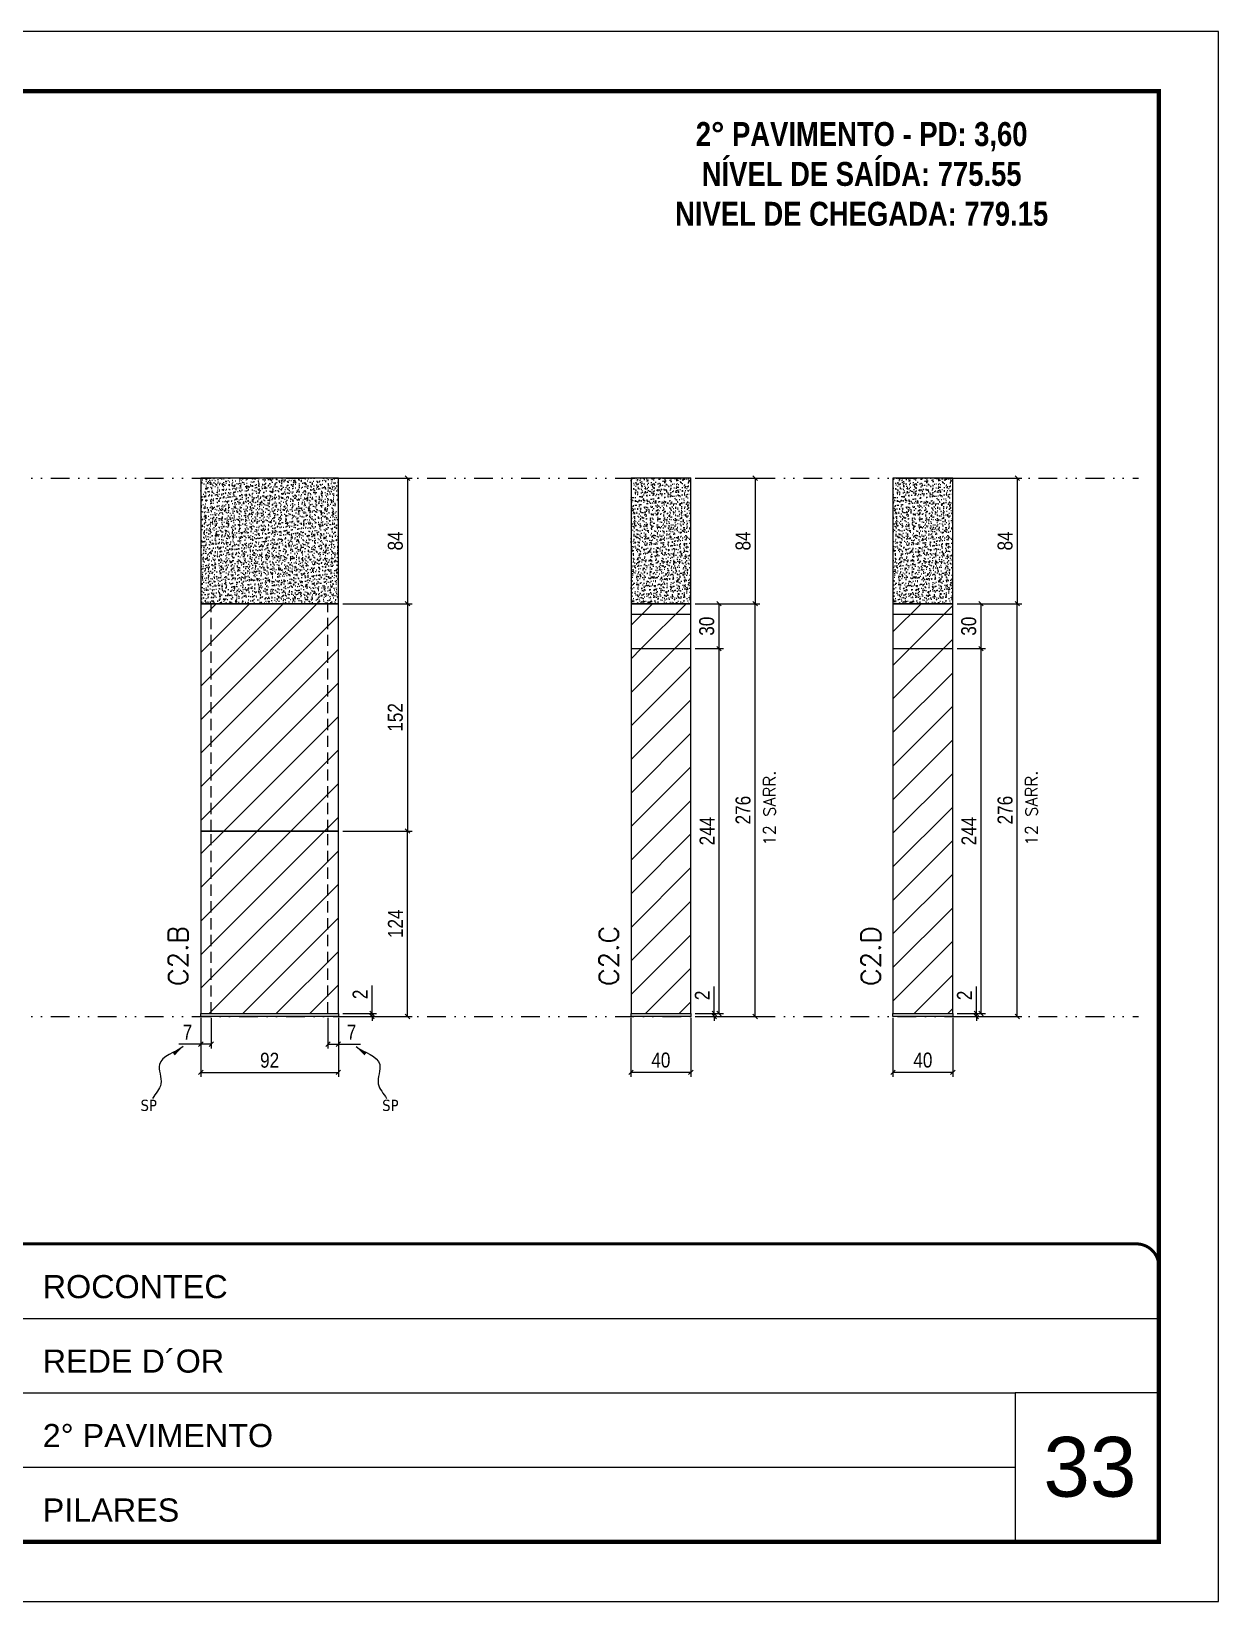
# Model space of a CAD drawing. Extents: x 2949 to 9203, y -16089 to 12527.
# Drawn here: x 3640 to 4434, y 2288 to 3338 of the extents above; entities that cross this region are included whole.
import ezdxf

# ---------------------------------------------------------------- set-up
doc = ezdxf.new("R2010")
doc.units = 0
for name, pattern in [('CONTINUO', [0]), ('DASHED', [0.75, 0.5, -0.25]), ('DIVIDE2', [0.625, 0.25, -0.125, 0, -0.125, 0, -0.125]), ('HIDDEN', [0.375, 0.25, -0.125])]:
    doc.linetypes.add(name, pattern=pattern)
for name, color, linetype, lineweight in [('CARIMBO', 255, 'Continuous', 9), ('Folhas', 255, 'Continuous', 9), ('Hachura', 251, 'Continuous', 9), ('SARRAFO DE PRESSAO', 251, 'DASHED', 9), ('Texto Seção', 7, 'Continuous', 15)]:
    doc.layers.add(name, color=color, linetype=linetype, lineweight=lineweight)
for name, color, linetype in [('COTA', 241, 'Continuous'), ('cotas', 4, 'Continuous'), ('NOMENCLATURA', 7, 'Continuous'), ('Nível', 160, 'Continuous'), ('Painéis', 200, 'Continuous'), ('SARR_2.2x7', 40, 'Continuous'), ('Sarrafo de Pressão', 42, 'HIDDEN'), ('texto', 7, 'Continuous')]:
    doc.layers.add(name, color=color, linetype=linetype)
doc.styles.add('ARIAL', font='arial.ttf')
doc.styles.add('COTA TECNICA', font='techl___.ttf', dxfattribs={"height": 10})
doc.styles.add('COTA TECNICA-50', font='techl___.ttf', dxfattribs={"height": 10})
doc.styles.add('REGUA-120', font='ROMANS.shx', dxfattribs={"height": 15})
doc.styles.add('ROMANC', font='techb___.ttf', dxfattribs={"height": 2.5})
doc.styles.add('ROMANS', font='romans.shx')
doc.styles.get("Standard").update_dxf_attribs({"font": 'arial.ttf'})
doc.dimstyles.new('COTA PAINEL-50', dxfattribs={"dimtxt": 10, "dimasz": 3, "dimexe": 3, "dimexo": 3, "dimgap": 3, "dimtad": 1, "dimdec": 1, "dimzin": 12, "dimdsep": 46, "dimtxsty": 'COTA TECNICA-50', "dimblk1": 'OBLIQUE', "dimblk2": 'OBLIQUE', "dimsah": 1, "dimcen": 0.9, "dimclrd": 4, "dimclre": 4, "dimclrt": 240, "dimadec": 1, "dimazin": 3, "dimtfac": 1, "dimtdec": 1, "dimtmove": 0, "dimatfit": 3, "dimfxl": 1, "dimtolj": 1, "dimtzin": 12, "dimarcsym": 0})
doc.dimstyles.new('PAINEL', dxfattribs={"dimtxt": 10, "dimasz": 3, "dimexe": 3, "dimexo": 3, "dimgap": 3, "dimtad": 1, "dimdec": 1, "dimzin": 12, "dimdsep": 46, "dimtxsty": 'COTA TECNICA', "dimblk1": 'OBLIQUE', "dimblk2": 'OBLIQUE', "dimsah": 1, "dimcen": 0.9, "dimclrd": 4, "dimclre": 4, "dimclrt": 240, "dimadec": 1, "dimazin": 3, "dimtfac": 1, "dimtdec": 1, "dimtmove": 0, "dimatfit": 3, "dimfxl": 1, "dimtolj": 1, "dimtzin": 12, "dimarcsym": 0})
doc.dimstyles.get("Standard").update_dxf_attribs({"dimtxt": 0.18, "dimasz": 0.18, "dimexe": 0.18, "dimexo": 0.0625, "dimgap": 0.09, "dimtad": 0, "dimtih": 1, "dimtoh": 1, "dimdec": 4, "dimzin": 0, "dimdsep": 46, "dimtxsty": 'Standard', "dimcen": 0.09, "dimadec": 0, "dimazin": 0, "dimtfac": 1, "dimtdec": 4, "dimtofl": 0, "dimtmove": 0, "dimatfit": 3, "dimfxl": 1, "dimtolj": 1, "dimtzin": 0, "dimarcsym": 0})

# ---------------------------------------------------------------- blocks, each defined once
blk = doc.blocks.new('9999999999')
at = {"color": 30, "linetype": 'CONTINUO'}
for p, q in [((98564.6, 34379.6), (99584, 34379.6)), ((98564.6, 34329.8), (99488, 34329.8)), ((99584, 34329.8), (99488, 34329.8)), ((99488, 34329.8), (99488, 34230.2)), ((98564.6, 34280), (99488, 34280))]:
    blk.add_line(p, q, dxfattribs=at)
at = {"color": 30, "linetype": 'CONTINUO', "const_width": 2}
blk.add_lwpolyline([(99584, 34230.2), (99584, 34414.4, 0.414214), (99569, 34429.4), (98229, 34429.4, 0.414214), (98214, 34414.4), (98214, 34245.2, 0.414214), (98229, 34230.2), (99584, 34230.2)], format="xyb", dxfattribs=at)
at = {"layer": 'Folhas'}
blk.add_lwpolyline([(98139, 34190.2), (99624, 34190.2), (99624, 35240.2), (98139, 35240.2)], close=True, dxfattribs=at)
at = {"layer": 'Folhas', "color": 30, "const_width": 3}
blk.add_lwpolyline([(98214, 34230.2), (99584, 34230.2), (99584, 35200.2), (98214, 35200.2)], close=True, dxfattribs=at)
at = {"color": 7, "linetype": 'Continuous', "ltscale": 5, "style": 'ARIAL'}
for s, height, p in [('ROCONTEC', 15.48, (98837.7, 34393.1)), ('REDE D´OR', 15.48, (98837.7, 34343.3)), ('2° PAVIMENTO', 15.483, (98837.7, 34293.5)), ('PILARES', 15.48, (98837.7, 34243.7))]:
    blk.add_text(s, height=height, dxfattribs=at).set_placement(p)
blk = doc.blocks.new('_Oblique')
at = {"color": 0, "linetype": 'ByBlock', "lineweight": -2}
blk.add_line((-0.5, -0.5), (0.5, 0.5), dxfattribs=at)
blk = doc.blocks.new('*D1135')
at = {"layer": 'COTA', "color": 4, "lineweight": -2, "transparency": 16777216}
for p, q in [((3753.5, 2678.4), (3753.5, 2639)), ((3845.5, 2678.4), (3845.5, 2639)), ((3753.5, 2642), (3845.5, 2642))]:
    blk.add_line(p, q, dxfattribs=at)
at = {"layer": 'Defpoints', "color": 0, "transparency": 16777216}
for p in [(3753.5, 2681.4), (3845.5, 2681.4), (3845.5, 2642)]:
    blk.add_point(p, dxfattribs=at)
at = {"layer": 'COTA', "color": 4, "lineweight": -2, "transparency": 16777216, "xscale": 3, "yscale": 3, "zscale": 3, "rotation": 180}
blk.add_blockref('_Oblique', (3753.5, 2642), dxfattribs=at)
at = {"layer": 'COTA', "color": 4, "lineweight": -2, "transparency": 16777216, "xscale": 3, "yscale": 3, "zscale": 3}
blk.add_blockref('_Oblique', (3845.5, 2642), dxfattribs=at)
at = {"layer": 'COTA', "color": 240, "transparency": 16777216, "insert": (3799.5, 2650.1), "char_height": 10, "attachment_point": 5, "style": 'COTA TECNICA'}
blk.add_mtext('\\A1;92', dxfattribs=at)
blk = doc.blocks.new('*D1136')
at = {"layer": 'COTA', "color": 4, "lineweight": -2, "transparency": 16777216}
for p, q in [((3848.5, 2803.4), (3894.7, 2803.4)), ((3891.7, 2679.4), (3891.7, 2803.4)), ((3848.5, 2679.4), (3894.7, 2679.4))]:
    blk.add_line(p, q, dxfattribs=at)
at = {"layer": 'Defpoints', "color": 0, "transparency": 16777216}
for p in [(3845.5, 2803.4), (3891.7, 2803.4), (3845.5, 2679.4)]:
    blk.add_point(p, dxfattribs=at)
at = {"layer": 'COTA', "color": 4, "lineweight": -2, "transparency": 16777216, "xscale": 3, "yscale": 3, "zscale": 3}
for p, rotation in [((3891.7, 2803.4), 90), ((3891.7, 2679.4), 270)]:
    blk.add_blockref('_Oblique', p, dxfattribs=dict(at, rotation=rotation))
at = {"layer": 'COTA', "color": 240, "transparency": 16777216, "insert": (3883.6, 2741.4), "char_height": 10, "attachment_point": 5, "rotation": 90, "style": 'COTA TECNICA-50'}
blk.add_mtext('\\A1;124', dxfattribs=at)
blk = doc.blocks.new('*D1137')
at = {"layer": 'COTA', "color": 4, "lineweight": -2, "transparency": 16777216}
for p, q in [((3868, 2681.4), (3868, 2700.2)), ((3848.5, 2681.4), (3871, 2681.4)), ((3848.5, 2679.4), (3871, 2679.4)), ((3868, 2679.4), (3868, 2681.4)), ((3868, 2679.4), (3868, 2676.4))]:
    blk.add_line(p, q, dxfattribs=at)
at = {"layer": 'Defpoints', "color": 0, "transparency": 16777216}
for p in [(3845.5, 2681.4), (3845.5, 2679.4), (3868, 2679.4)]:
    blk.add_point(p, dxfattribs=at)
at = {"layer": 'COTA', "color": 4, "lineweight": -2, "transparency": 16777216, "xscale": 3, "yscale": 3, "zscale": 3}
for p, rotation in [((3868, 2681.4), 270), ((3868, 2679.4), 90)]:
    blk.add_blockref('_Oblique', p, dxfattribs=dict(at, rotation=rotation))
at = {"layer": 'COTA', "color": 240, "transparency": 16777216, "insert": (3860, 2694.2), "char_height": 10, "attachment_point": 5, "rotation": 90, "style": 'COTA TECNICA-50'}
blk.add_mtext('\\A1;2', dxfattribs=at)
blk = doc.blocks.new('*D1138')
at = {"layer": 'COTA', "color": 4, "linetype": 'ByBlock', "lineweight": -2, "transparency": 16777216}
for p, q in [((3848.5, 3039.4), (3894.7, 3039.4)), ((3891.7, 3039.4), (3891.7, 2955.4)), ((3848.5, 2955.4), (3894.7, 2955.4))]:
    blk.add_line(p, q, dxfattribs=at)
at = {"layer": 'Defpoints', "color": 0, "linetype": 'ByBlock', "transparency": 16777216}
for p in [(3845.5, 3039.4), (3845.5, 2955.4), (3891.7, 2955.4)]:
    blk.add_point(p, dxfattribs=at)
at = {"layer": 'COTA', "color": 4, "linetype": 'ByBlock', "lineweight": -2, "transparency": 16777216, "xscale": 3, "yscale": 3, "zscale": 3}
for p, rotation in [((3891.7, 3039.4), 90), ((3891.7, 2955.4), 270)]:
    blk.add_blockref('_Oblique', p, dxfattribs=dict(at, rotation=rotation))
at = {"layer": 'COTA', "color": 240, "linetype": 'ByBlock', "transparency": 16777216, "insert": (3883.6, 2997.4), "char_height": 10, "attachment_point": 5, "rotation": 90, "style": 'COTA TECNICA'}
blk.add_mtext('\\A1;84', dxfattribs=at)
blk = doc.blocks.new('*D1153')
at = {"layer": 'COTA', "color": 4, "linetype": 'ByBlock', "lineweight": -2, "transparency": 16777216}
for p, q in [((3848.5, 2955.4), (3894.7, 2955.4)), ((3891.7, 2955.4), (3891.7, 2803.4)), ((3848.5, 2803.4), (3894.7, 2803.4))]:
    blk.add_line(p, q, dxfattribs=at)
at = {"layer": 'Defpoints', "color": 0, "linetype": 'ByBlock', "transparency": 16777216}
for p in [(3845.5, 2955.4), (3845.5, 2803.4), (3891.7, 2803.4)]:
    blk.add_point(p, dxfattribs=at)
at = {"layer": 'COTA', "color": 4, "linetype": 'ByBlock', "lineweight": -2, "transparency": 16777216, "xscale": 3, "yscale": 3, "zscale": 3}
for p, rotation in [((3891.7, 2955.4), 90), ((3891.7, 2803.4), 270)]:
    blk.add_blockref('_Oblique', p, dxfattribs=dict(at, rotation=rotation))
at = {"layer": 'COTA', "color": 240, "linetype": 'ByBlock', "transparency": 16777216, "insert": (3883.6, 2879.4), "char_height": 10, "attachment_point": 5, "rotation": 90, "style": 'COTA TECNICA'}
blk.add_mtext('\\A1;152', dxfattribs=at)
blk = doc.blocks.new('*D1139')
at = {"layer": 'COTA', "color": 4, "lineweight": -2, "transparency": 16777216}
for p, q in [((4041.1, 2678.4), (4041.1, 2639.1)), ((4081.1, 2678.4), (4081.1, 2639.1)), ((4041.1, 2642.1), (4081.1, 2642.1))]:
    blk.add_line(p, q, dxfattribs=at)
at = {"layer": 'Defpoints', "color": 0, "transparency": 16777216}
for p in [(4041.1, 2681.4), (4081.1, 2681.4), (4081.1, 2642.1)]:
    blk.add_point(p, dxfattribs=at)
at = {"layer": 'COTA', "color": 4, "lineweight": -2, "transparency": 16777216, "xscale": 3, "yscale": 3, "zscale": 3, "rotation": 180}
blk.add_blockref('_Oblique', (4041.1, 2642.1), dxfattribs=at)
at = {"layer": 'COTA', "color": 4, "lineweight": -2, "transparency": 16777216, "xscale": 3, "yscale": 3, "zscale": 3}
blk.add_blockref('_Oblique', (4081.1, 2642.1), dxfattribs=at)
at = {"layer": 'COTA', "color": 240, "transparency": 16777216, "insert": (4061.1, 2650.2), "char_height": 10, "attachment_point": 5, "style": 'COTA TECNICA'}
blk.add_mtext('\\A1;40', dxfattribs=at)
blk = doc.blocks.new('*D1140')
at = {"layer": 'COTA', "color": 4, "lineweight": -2, "transparency": 16777216}
for p, q in [((4084.1, 2955.4), (4127.2, 2955.4)), ((4124.2, 2679.4), (4124.2, 2955.4)), ((4084.1, 2679.4), (4127.2, 2679.4))]:
    blk.add_line(p, q, dxfattribs=at)
at = {"layer": 'Defpoints', "color": 0, "transparency": 16777216}
for p in [(4081.1, 2955.4), (4124.2, 2955.4), (4081.1, 2679.4)]:
    blk.add_point(p, dxfattribs=at)
at = {"layer": 'COTA', "color": 4, "lineweight": -2, "transparency": 16777216, "xscale": 3, "yscale": 3, "zscale": 3}
for p, rotation in [((4124.2, 2955.4), 90), ((4124.2, 2679.4), 270)]:
    blk.add_blockref('_Oblique', p, dxfattribs=dict(at, rotation=rotation))
at = {"layer": 'COTA', "color": 240, "transparency": 16777216, "insert": (4116.1, 2817.4), "char_height": 10, "attachment_point": 5, "rotation": 90, "style": 'COTA TECNICA'}
blk.add_mtext('\\A1;276', dxfattribs=at)
blk = doc.blocks.new('*D1141')
at = {"layer": 'COTA', "color": 4, "lineweight": -2, "transparency": 16777216}
for p, q in [((4096.8, 2681.4), (4096.8, 2699.5)), ((4084.1, 2681.4), (4099.8, 2681.4)), ((4084.1, 2679.4), (4099.8, 2679.4)), ((4096.8, 2679.4), (4096.8, 2681.4)), ((4096.8, 2679.4), (4096.8, 2676.4))]:
    blk.add_line(p, q, dxfattribs=at)
at = {"layer": 'Defpoints', "color": 0, "transparency": 16777216}
for p in [(4081.1, 2681.4), (4081.1, 2679.4), (4096.8, 2681.4)]:
    blk.add_point(p, dxfattribs=at)
at = {"layer": 'COTA', "color": 4, "lineweight": -2, "transparency": 16777216, "xscale": 3, "yscale": 3, "zscale": 3}
for p, rotation in [((4096.8, 2681.4), 270), ((4096.8, 2679.4), 90)]:
    blk.add_blockref('_Oblique', p, dxfattribs=dict(at, rotation=rotation))
at = {"layer": 'COTA', "color": 240, "transparency": 16777216, "insert": (4088.8, 2693.5), "char_height": 10, "attachment_point": 5, "rotation": 90, "style": 'COTA TECNICA-50'}
blk.add_mtext('\\A1;2', dxfattribs=at)
blk = doc.blocks.new('*D1154')
at = {"layer": 'COTA', "color": 4, "linetype": 'ByBlock', "lineweight": -2, "transparency": 16777216}
for p, q in [((4084.1, 2925.4), (4103, 2925.4)), ((4100, 2681.4), (4100, 2925.4)), ((4084.1, 2681.4), (4103, 2681.4))]:
    blk.add_line(p, q, dxfattribs=at)
at = {"layer": 'Defpoints', "color": 0, "linetype": 'ByBlock', "transparency": 16777216}
for p in [(4081.1, 2925.4), (4100, 2925.4), (4081.1, 2681.4)]:
    blk.add_point(p, dxfattribs=at)
at = {"layer": 'COTA', "color": 4, "linetype": 'ByBlock', "lineweight": -2, "transparency": 16777216, "xscale": 3, "yscale": 3, "zscale": 3}
for p, rotation in [((4100, 2925.4), 90), ((4100, 2681.4), 270)]:
    blk.add_blockref('_Oblique', p, dxfattribs=dict(at, rotation=rotation))
at = {"layer": 'COTA', "color": 240, "linetype": 'ByBlock', "transparency": 16777216, "insert": (4092, 2803.4), "char_height": 10, "attachment_point": 5, "rotation": 90, "style": 'COTA TECNICA'}
blk.add_mtext('\\A1;244', dxfattribs=at)
blk = doc.blocks.new('*D1155')
at = {"layer": 'COTA', "color": 4, "linetype": 'ByBlock', "lineweight": -2, "transparency": 16777216}
for p, q in [((4084.1, 2955.4), (4103, 2955.4)), ((4100, 2925.4), (4100, 2955.4)), ((4084.1, 2925.4), (4103, 2925.4))]:
    blk.add_line(p, q, dxfattribs=at)
at = {"layer": 'Defpoints', "color": 0, "linetype": 'ByBlock', "transparency": 16777216}
for p in [(4081.1, 2955.4), (4100, 2955.4), (4081.1, 2925.4)]:
    blk.add_point(p, dxfattribs=at)
at = {"layer": 'COTA', "color": 4, "linetype": 'ByBlock', "lineweight": -2, "transparency": 16777216, "xscale": 3, "yscale": 3, "zscale": 3}
for p, rotation in [((4100, 2955.4), 90), ((4100, 2925.4), 270)]:
    blk.add_blockref('_Oblique', p, dxfattribs=dict(at, rotation=rotation))
at = {"layer": 'COTA', "color": 240, "linetype": 'ByBlock', "transparency": 16777216, "insert": (4091.8, 2940.4), "char_height": 10, "attachment_point": 5, "rotation": 90, "style": 'COTA TECNICA'}
blk.add_mtext('\\A1;30', dxfattribs=at)
blk = doc.blocks.new('*D1142')
at = {"layer": 'COTA', "color": 4, "lineweight": -2, "transparency": 16777216}
for p, q in [((4216.3, 2678.4), (4216.3, 2639.1)), ((4256.3, 2678.4), (4256.3, 2639.1)), ((4216.3, 2642.1), (4256.3, 2642.1))]:
    blk.add_line(p, q, dxfattribs=at)
at = {"layer": 'Defpoints', "color": 0, "transparency": 16777216}
for p in [(4216.3, 2681.4), (4256.3, 2681.4), (4256.3, 2642.1)]:
    blk.add_point(p, dxfattribs=at)
at = {"layer": 'COTA', "color": 4, "lineweight": -2, "transparency": 16777216, "xscale": 3, "yscale": 3, "zscale": 3, "rotation": 180}
blk.add_blockref('_Oblique', (4216.3, 2642.1), dxfattribs=at)
at = {"layer": 'COTA', "color": 4, "lineweight": -2, "transparency": 16777216, "xscale": 3, "yscale": 3, "zscale": 3}
blk.add_blockref('_Oblique', (4256.3, 2642.1), dxfattribs=at)
at = {"layer": 'COTA', "color": 240, "transparency": 16777216, "insert": (4236.3, 2650.2), "char_height": 10, "attachment_point": 5, "style": 'COTA TECNICA'}
blk.add_mtext('\\A1;40', dxfattribs=at)
blk = doc.blocks.new('*D1143')
at = {"layer": 'COTA', "color": 4, "lineweight": -2, "transparency": 16777216}
for p, q in [((4259.3, 2955.4), (4302.4, 2955.4)), ((4299.4, 2679.4), (4299.4, 2955.4)), ((4259.3, 2679.4), (4302.4, 2679.4))]:
    blk.add_line(p, q, dxfattribs=at)
at = {"layer": 'Defpoints', "color": 0, "transparency": 16777216}
for p in [(4256.3, 2955.4), (4299.4, 2955.4), (4256.3, 2679.4)]:
    blk.add_point(p, dxfattribs=at)
at = {"layer": 'COTA', "color": 4, "lineweight": -2, "transparency": 16777216, "xscale": 3, "yscale": 3, "zscale": 3}
for p, rotation in [((4299.4, 2955.4), 90), ((4299.4, 2679.4), 270)]:
    blk.add_blockref('_Oblique', p, dxfattribs=dict(at, rotation=rotation))
at = {"layer": 'COTA', "color": 240, "transparency": 16777216, "insert": (4291.3, 2817.4), "char_height": 10, "attachment_point": 5, "rotation": 90, "style": 'COTA TECNICA'}
blk.add_mtext('\\A1;276', dxfattribs=at)
blk = doc.blocks.new('*D1144')
at = {"layer": 'COTA', "color": 4, "lineweight": -2, "transparency": 16777216}
for p, q in [((4272.1, 2681.4), (4272.1, 2699.5)), ((4259.3, 2681.4), (4275.1, 2681.4)), ((4259.3, 2679.4), (4275.1, 2679.4)), ((4272.1, 2679.4), (4272.1, 2681.4)), ((4272.1, 2679.4), (4272.1, 2676.4))]:
    blk.add_line(p, q, dxfattribs=at)
at = {"layer": 'Defpoints', "color": 0, "transparency": 16777216}
for p in [(4256.3, 2681.4), (4256.3, 2679.4), (4272.1, 2681.4)]:
    blk.add_point(p, dxfattribs=at)
at = {"layer": 'COTA', "color": 4, "lineweight": -2, "transparency": 16777216, "xscale": 3, "yscale": 3, "zscale": 3}
for p, rotation in [((4272.1, 2681.4), 270), ((4272.1, 2679.4), 90)]:
    blk.add_blockref('_Oblique', p, dxfattribs=dict(at, rotation=rotation))
at = {"layer": 'COTA', "color": 240, "transparency": 16777216, "insert": (4264.1, 2693.5), "char_height": 10, "attachment_point": 5, "rotation": 90, "style": 'COTA TECNICA-50'}
blk.add_mtext('\\A1;2', dxfattribs=at)
blk = doc.blocks.new('*D1156')
at = {"layer": 'COTA', "color": 4, "linetype": 'ByBlock', "lineweight": -2, "transparency": 16777216}
for p, q in [((4259.3, 2925.4), (4278.2, 2925.4)), ((4275.2, 2681.4), (4275.2, 2925.4)), ((4259.3, 2681.4), (4278.2, 2681.4))]:
    blk.add_line(p, q, dxfattribs=at)
at = {"layer": 'Defpoints', "color": 0, "linetype": 'ByBlock', "transparency": 16777216}
for p in [(4256.3, 2925.4), (4275.2, 2925.4), (4256.3, 2681.4)]:
    blk.add_point(p, dxfattribs=at)
at = {"layer": 'COTA', "color": 4, "linetype": 'ByBlock', "lineweight": -2, "transparency": 16777216, "xscale": 3, "yscale": 3, "zscale": 3}
for p, rotation in [((4275.2, 2925.4), 90), ((4275.2, 2681.4), 270)]:
    blk.add_blockref('_Oblique', p, dxfattribs=dict(at, rotation=rotation))
at = {"layer": 'COTA', "color": 240, "linetype": 'ByBlock', "transparency": 16777216, "insert": (4267.1, 2803.4), "char_height": 10, "attachment_point": 5, "rotation": 90, "style": 'COTA TECNICA'}
blk.add_mtext('\\A1;244', dxfattribs=at)
blk = doc.blocks.new('*D1157')
at = {"layer": 'COTA', "color": 4, "linetype": 'ByBlock', "lineweight": -2, "transparency": 16777216}
for p, q in [((4259.3, 2955.4), (4278.2, 2955.4)), ((4275.2, 2925.4), (4275.2, 2955.4)), ((4259.3, 2925.4), (4278.2, 2925.4))]:
    blk.add_line(p, q, dxfattribs=at)
at = {"layer": 'Defpoints', "color": 0, "linetype": 'ByBlock', "transparency": 16777216}
for p in [(4256.3, 2955.4), (4275.2, 2955.4), (4256.3, 2925.4)]:
    blk.add_point(p, dxfattribs=at)
at = {"layer": 'COTA', "color": 4, "linetype": 'ByBlock', "lineweight": -2, "transparency": 16777216, "xscale": 3, "yscale": 3, "zscale": 3}
for p, rotation in [((4275.2, 2955.4), 90), ((4275.2, 2925.4), 270)]:
    blk.add_blockref('_Oblique', p, dxfattribs=dict(at, rotation=rotation))
at = {"layer": 'COTA', "color": 240, "linetype": 'ByBlock', "transparency": 16777216, "insert": (4267, 2940.4), "char_height": 10, "attachment_point": 5, "rotation": 90, "style": 'COTA TECNICA'}
blk.add_mtext('\\A1;30', dxfattribs=at)
blk = doc.blocks.new('*D1158')
at = {"layer": 'cotas', "color": 4, "linetype": 'ByBlock', "lineweight": -2, "transparency": 16777216}
for p, q in [((4084.1, 3039.4), (4127.2, 3039.4)), ((4124.2, 3039.4), (4124.2, 2955.4)), ((4084.1, 2955.4), (4127.2, 2955.4))]:
    blk.add_line(p, q, dxfattribs=at)
at = {"layer": 'Defpoints', "color": 0, "linetype": 'ByBlock', "transparency": 16777216}
for p in [(4081.1, 3039.4), (4081.1, 2955.4), (4124.2, 2955.4)]:
    blk.add_point(p, dxfattribs=at)
at = {"layer": 'cotas', "color": 4, "linetype": 'ByBlock', "lineweight": -2, "transparency": 16777216, "xscale": 3, "yscale": 3, "zscale": 3}
for p, rotation in [((4124.2, 3039.4), 90), ((4124.2, 2955.4), 270)]:
    blk.add_blockref('_Oblique', p, dxfattribs=dict(at, rotation=rotation))
at = {"layer": 'cotas', "color": 240, "linetype": 'ByBlock', "transparency": 16777216, "insert": (4116.1, 2997.4), "char_height": 10, "attachment_point": 5, "rotation": 90, "style": 'COTA TECNICA'}
blk.add_mtext('\\A1;84', dxfattribs=at)
blk = doc.blocks.new('*D1159')
at = {"layer": 'cotas', "color": 4, "linetype": 'ByBlock', "lineweight": -2, "transparency": 16777216}
for p, q in [((4259.3, 3039.4), (4302.4, 3039.4)), ((4299.4, 3039.4), (4299.4, 2955.4)), ((4259.3, 2955.4), (4302.4, 2955.4))]:
    blk.add_line(p, q, dxfattribs=at)
at = {"layer": 'Defpoints', "color": 0, "linetype": 'ByBlock', "transparency": 16777216}
for p in [(4256.3, 3039.4), (4256.3, 2955.4), (4299.4, 2955.4)]:
    blk.add_point(p, dxfattribs=at)
at = {"layer": 'cotas', "color": 4, "linetype": 'ByBlock', "lineweight": -2, "transparency": 16777216, "xscale": 3, "yscale": 3, "zscale": 3}
for p, rotation in [((4299.4, 3039.4), 90), ((4299.4, 2955.4), 270)]:
    blk.add_blockref('_Oblique', p, dxfattribs=dict(at, rotation=rotation))
at = {"layer": 'cotas', "color": 240, "linetype": 'ByBlock', "transparency": 16777216, "insert": (4291.3, 2997.4), "char_height": 10, "attachment_point": 5, "rotation": 90, "style": 'COTA TECNICA'}
blk.add_mtext('\\A1;84', dxfattribs=at)
blk = doc.blocks.new('*D1147')
at = {"layer": 'COTA', "color": 4, "lineweight": -2, "transparency": 16777216}
for p, q in [((3760.5, 2678.4), (3760.5, 2657.9)), ((3753.5, 2676.4), (3753.5, 2657.9)), ((3753.5, 2660.9), (3738.7, 2660.9)), ((3760.5, 2660.9), (3753.5, 2660.9))]:
    blk.add_line(p, q, dxfattribs=at)
at = {"layer": 'Defpoints', "color": 0, "transparency": 16777216}
for p in [(3753.5, 2679.4), (3760.5, 2681.4), (3753.5, 2660.9)]:
    blk.add_point(p, dxfattribs=at)
at = {"layer": 'COTA', "color": 4, "lineweight": -2, "transparency": 16777216, "xscale": 3, "yscale": 3, "zscale": 3, "rotation": 180}
blk.add_blockref('_Oblique', (3753.5, 2660.9), dxfattribs=at)
at = {"layer": 'COTA', "color": 4, "lineweight": -2, "transparency": 16777216, "xscale": 3, "yscale": 3, "zscale": 3}
blk.add_blockref('_Oblique', (3760.5, 2660.9), dxfattribs=at)
at = {"layer": 'COTA', "color": 240, "transparency": 16777216, "insert": (3744.6, 2669), "char_height": 10, "attachment_point": 5, "style": 'COTA TECNICA-50'}
blk.add_mtext('\\A1;7', dxfattribs=at)
blk = doc.blocks.new('*D1148')
at = {"layer": 'COTA', "color": 4, "lineweight": -2, "transparency": 16777216}
for p, q in [((3838.5, 2678.4), (3838.5, 2657.9)), ((3845.5, 2676.4), (3845.5, 2657.9)), ((3838.5, 2660.9), (3845.5, 2660.9)), ((3845.5, 2660.9), (3860.2, 2660.9))]:
    blk.add_line(p, q, dxfattribs=at)
at = {"layer": 'Defpoints', "color": 0, "transparency": 16777216}
for p in [(3838.5, 2681.4), (3845.5, 2679.4), (3845.5, 2660.9)]:
    blk.add_point(p, dxfattribs=at)
at = {"layer": 'COTA', "color": 4, "lineweight": -2, "transparency": 16777216, "xscale": 3, "yscale": 3, "zscale": 3, "rotation": 180}
blk.add_blockref('_Oblique', (3838.5, 2660.9), dxfattribs=at)
at = {"layer": 'COTA', "color": 4, "lineweight": -2, "transparency": 16777216, "xscale": 3, "yscale": 3, "zscale": 3}
blk.add_blockref('_Oblique', (3845.5, 2660.9), dxfattribs=at)
at = {"layer": 'COTA', "color": 240, "transparency": 16777216, "insert": (3854.3, 2669), "char_height": 10, "attachment_point": 5, "style": 'COTA TECNICA-50'}
blk.add_mtext('\\A1;7', dxfattribs=at)

msp = doc.modelspace()

# ---------------------------------------------------------------- hatches: boundary and pattern name
at = {"layer": 'COTA', "linetype": 'ByBlock'}
h = msp.add_hatch(dxfattribs=at)
h.set_pattern_fill('AR-CONC', color=256, scale=0.03)
h.set_pattern_definition([(50, (-126085.4665, -22721.4705), (5.46554007, -0.47817257), [0.5715, -6.2865]), (355, (-126085.4665, -22721.4705), (-1.05730264, 5.73170536), [0.4572, -5.02921753]), (100.4514447, (-126085.011, -22721.5104), (4.40823741, 5.25353256), [0.48570026, -5.34270734]), (46.1842, (-126085.4665, -22719.9465), (8.13237123, -1.26126984), [0.85725, -9.42975]), (96.6355576, (-126084.789, -22720.052), (7.122124, 7.42278374), [0.7285507, -8.01406824]), (351.184151, (-126085.4665, -22719.9465), (7.122124, 7.42278374), [0.685799, -7.54379196]), (21, (-126084.7045, -22720.3275), (4.54843174, -3.06795595), [0.5715, -6.2865]), (326, (-126084.7045, -22720.3275), (1.85406085, 5.52563898), [0.4572, -5.0292]), (71.451445, (-126084.3255, -22720.583), (6.40249258, 2.45768307), [0.48570026, -5.34269813]), (37.5, (-126085.4665, -22721.4705), (0.092658098, 2.536651166), [0, -4.96824, 0, -5.1054, 0, -5.04825]), (7.5, (-126085.4665, -22721.4705), (2.004589875, 3.005417245), [0, -2.91084, 0, -4.85394, 0, -1.92405]), (327.5, (-126087.1658, -22721.4705), (4.067717855, -0.17186232), [0, -1.905, 0, -5.9436, 0, -7.8867]), (317.5, (-126087.9278, -22721.4705), (4.44387544, 0.76279473), [0, -2.4765, 0, -3.94716, 0, -5.6007])])
h.paths.add_polyline_path([(3845.46, 2955.42), (3845.46, 3039.42), (3753.46, 3039.42), (3753.46, 2955.42)])
h = msp.add_hatch(dxfattribs=at)
h.set_pattern_fill('AR-CONC', color=256, scale=0.03)
h.set_pattern_definition([(50, (-126085.4665, -22713.4705), (5.46554007, -0.47817257), [0.5715, -6.2865]), (355, (-126085.4665, -22713.4705), (-1.05730264, 5.73170536), [0.4572, -5.02921753]), (100.4514447, (-126085.011, -22713.5104), (4.40823741, 5.25353256), [0.48570026, -5.34270734]), (46.1842, (-126085.4665, -22711.9465), (8.13237123, -1.26126984), [0.85725, -9.42975]), (96.6355576, (-126084.789, -22712.052), (7.122124, 7.42278374), [0.7285507, -8.01406824]), (351.184151, (-126085.4665, -22711.9465), (7.122124, 7.42278374), [0.685799, -7.54379196]), (21, (-126084.7045, -22712.3275), (4.54843174, -3.06795595), [0.5715, -6.2865]), (326, (-126084.7045, -22712.3275), (1.85406085, 5.52563898), [0.4572, -5.0292]), (71.451445, (-126084.3255, -22712.583), (6.40249258, 2.45768307), [0.48570026, -5.34269813]), (37.5, (-126085.4665, -22713.4705), (0.092658098, 2.536651166), [0, -4.96824, 0, -5.1054, 0, -5.04825]), (7.5, (-126085.4665, -22713.4705), (2.004589875, 3.005417245), [0, -2.91084, 0, -4.85394, 0, -1.92405]), (327.5, (-126087.1658, -22713.4705), (4.067717855, -0.17186232), [0, -1.905, 0, -5.9436, 0, -7.8867]), (317.5, (-126087.9278, -22713.4705), (4.44387544, 0.76279473), [0, -2.4765, 0, -3.94716, 0, -5.6007])])
h.paths.add_polyline_path([(4081.14, 3039.42), (4041.14, 3039.42), (4041.14, 2955.42), (4081.14, 2955.42)])
h = msp.add_hatch(dxfattribs=at)
h.set_pattern_fill('AR-CONC', color=256, scale=0.03)
h.set_pattern_definition([(50, (-125910.294, -22713.4705), (5.46554007, -0.47817257), [0.5715, -6.2865]), (355, (-125910.294, -22713.4705), (-1.05730264, 5.73170536), [0.4572, -5.02921753]), (100.4514447, (-125909.8384, -22713.5104), (4.40823741, 5.25353256), [0.48570026, -5.34270734]), (46.1842, (-125910.294, -22711.9465), (8.13237123, -1.26126984), [0.85725, -9.42975]), (96.6355576, (-125909.616, -22712.052), (7.122124, 7.42278374), [0.7285507, -8.01406824]), (351.184151, (-125910.294, -22711.9465), (7.122124, 7.42278374), [0.685799, -7.54379196]), (21, (-125909.532, -22712.3275), (4.54843174, -3.06795595), [0.5715, -6.2865]), (326, (-125909.532, -22712.3275), (1.85406085, 5.52563898), [0.4572, -5.0292]), (71.451445, (-125909.153, -22712.583), (6.40249258, 2.45768307), [0.48570026, -5.34269813]), (37.5, (-125910.2939, -22713.4705), (0.092658098, 2.536651166), [0, -4.96824, 0, -5.1054, 0, -5.04825]), (7.5, (-125910.2939, -22713.4705), (2.004589875, 3.005417245), [0, -2.91084, 0, -4.85394, 0, -1.92405]), (327.5, (-125911.9931, -22713.4705), (4.067717855, -0.17186232), [0, -1.905, 0, -5.9436, 0, -7.8867]), (317.5, (-125912.755, -22713.4705), (4.44387544, 0.76279473), [0, -2.4765, 0, -3.94716, 0, -5.6007])])
h.paths.add_polyline_path([(4256.31, 3039.42), (4216.31, 3039.42), (4216.31, 2955.42), (4256.31, 2955.42)])
at = {"layer": 'Hachura', "linetype": 'ByBlock'}
h = msp.add_hatch(dxfattribs=at)
h.set_pattern_fill('ANSI31', color=256, scale=5)
h.paths.add_polyline_path([(3753.46, 2803.42), (3845.46, 2803.42), (3845.46, 2955.42), (3753.46, 2955.42)])
h = msp.add_hatch(dxfattribs=at)
h.set_pattern_fill('ANSI31', color=256, scale=5)
h.paths.add_polyline_path([(4041.14, 2925.42), (4081.14, 2925.42), (4081.14, 2955.42), (4041.14, 2955.42)])
h = msp.add_hatch(dxfattribs=at)
h.set_pattern_fill('ANSI31', color=256, scale=5)
h.paths.add_polyline_path([(4256.31, 2925.42), (4256.31, 2955.42), (4216.31, 2955.42), (4216.31, 2925.42)])
h = msp.add_hatch(dxfattribs=at)
h.set_pattern_fill('ANSI31', color=256, scale=5)
h.paths.add_polyline_path([(4081.14, 2925.42), (4041.14, 2925.42), (4041.14, 2681.42), (4081.14, 2681.42)])
h = msp.add_hatch(dxfattribs=at)
h.set_pattern_fill('ANSI31', color=256, scale=5)
h.paths.add_polyline_path([(4256.31, 2925.42), (4216.31, 2925.42), (4216.31, 2681.42), (4256.31, 2681.42)])
h = msp.add_hatch(dxfattribs=at)
h.set_pattern_fill('ANSI31', color=256, scale=5)
h.paths.add_polyline_path([(3845.46, 2803.42), (3753.46, 2803.42), (3753.46, 2681.42), (3845.46, 2681.42)])

# ---------------------------------------------------------------- linework, layer by layer
at = {"layer": 'COTA', "linetype": 'ByBlock'}
for points in [[(3753.46, 2955.42), (3845.46, 2955.42), (3845.46, 3039.42), (3753.46, 3039.42)], [(4041.14, 2955.42), (4081.14, 2955.42), (4081.14, 3039.42), (4041.14, 3039.42)], [(4216.31, 2955.42), (4256.31, 2955.42), (4256.31, 3039.42), (4216.31, 3039.42)]]:
    msp.add_lwpolyline(points, close=True, dxfattribs=at)
at = {"layer": 'Nível', "color": 4, "linetype": 'DIVIDE2', "ltscale": 50}
for p, q in [((3370.19, 3039.42), (4380.53, 3039.42)), ((3370.19, 2679.42), (4380.53, 2679.42))]:
    msp.add_line(p, q, dxfattribs=at)
at = {"layer": 'Painéis'}
for p, q in [((3845.46, 2955.42), (3753.46, 2955.42)), ((4041.14, 2955.42), (4081.14, 2955.42)), ((4216.31, 2955.42), (4256.31, 2955.42)), ((4041.14, 2925.42), (4081.14, 2925.42)), ((4216.31, 2925.42), (4256.31, 2925.42))]:
    msp.add_line(p, q, dxfattribs=at)
for points in [[(3753.46, 2803.42), (3845.46, 2803.42), (3845.46, 2955.42), (3753.46, 2955.42)], [(4041.14, 2681.42), (4081.14, 2681.42), (4081.14, 2955.42), (4041.14, 2955.42)], [(4216.31, 2681.42), (4256.31, 2681.42), (4256.31, 2955.42), (4216.31, 2955.42)], [(3753.46, 2681.42), (3845.46, 2681.42), (3845.46, 2803.42), (3753.46, 2803.42)], [(3753.46, 2681.42), (3845.46, 2681.42), (3845.46, 2679.42), (3753.46, 2679.42)], [(4041.14, 2681.42), (4081.14, 2681.42), (4081.14, 2679.42), (4041.14, 2679.42)], [(4216.31, 2681.42), (4256.31, 2681.42), (4256.31, 2679.42), (4216.31, 2679.42)]]:
    msp.add_lwpolyline(points, close=True, dxfattribs=at)
at = {"layer": 'SARR_2.2x7'}
for p, q in [((4041.14, 2948.42), (4081.14, 2948.42)), ((4216.31, 2948.42), (4256.31, 2948.42))]:
    msp.add_line(p, q, dxfattribs=at)
at = {"layer": 'Sarrafo de Pressão', "ltscale": 30}
for p, q in [((3760.46, 2803.42), (3760.46, 2955.42)), ((3838.46, 2803.42), (3838.46, 2955.42)), ((3760.46, 2681.42), (3760.46, 2803.42)), ((3838.46, 2681.42), (3838.46, 2803.42))]:
    msp.add_line(p, q, dxfattribs=at)

# ---------------------------------------------------------------- block references
at = {"layer": 'SARRAFO DE PRESSAO', "color": 6, "linetype": 'ByBlock'}
msp.add_blockref('9999999999', (-95189.94, -31902.07), dxfattribs=at)

# ---------------------------------------------------------------- texts
at = {"layer": 'CARIMBO', "style": 'ARIAL'}
msp.add_text('33', height=40, dxfattribs=at).set_placement((4316.89, 2358.28))
at = {"layer": 'NOMENCLATURA', "color": 2, "insert": (4195.36, 3304.19), "char_height": 16, "attachment_point": 2, "style": 'ROMANC'}
msp.add_mtext_dynamic_manual_height_columns('\\P2° PAVIMENTO - PD: 3,60\\PNÍVEL DE SAÍDA: 775.55\\PNIVEL DE CHEGADA: 779.15', width=300.2766, gutter_width=1, heights=[0], dxfattribs=at)
at = {"layer": 'texto', "color": 0, "char_height": 7.5, "attachment_point": 5}
for insert in [(3718.68, 2619.93), (3880.24, 2619.93)]:
    msp.add_mtext('{\\fTahoma|b0|i0|c0|p34;\\C4;SP}', dxfattribs=dict(at, insert=insert))
at = {"layer": 'Texto Seção', "linetype": 'Continuous', "style": 'ROMANS'}
for p in [(4137.72, 2793.76), (4312.89, 2793.76)]:
    msp.add_text('12 SARR.', height=8, rotation=90, dxfattribs=at).set_placement(p)
at = {"layer": 'Texto Seção', "char_height": 13, "width": 285.3299, "attachment_point": 7, "rotation": 90, "style": 'REGUA-120'}
for s, insert in [('C2.B', (3744.79, 2699.88)), ('C2.C', (4032.8, 2699.88)), ('C2.D', (4207.98, 2699.88))]:
    msp.add_mtext(s, dxfattribs=dict(at, insert=insert))

# ---------------------------------------------------------------- dimensions: what is measured, and where the dimension line sits
at = {"layer": 'COTA', "linetype": 'ByBlock'}
dim = msp.add_linear_dim(base=(3891.7, 2955.42), p1=(3845.46, 3039.42), p2=(3845.46, 2955.42), angle=90, dimstyle='PAINEL', dxfattribs=at)
dim.commit()
dim.dimension.update_dxf_attribs({"geometry": '*D1138', "text_midpoint": (3891.7, 2997.42), "dimtype": 160})
for base, p1, p2, picture, middle in [((3891.7, 2803.42), (3845.46, 2955.42), (3845.46, 2803.42), '*D1153', (3883.59, 2879.42)), ((4100.04, 2955.42), (4081.14, 2925.42), (4081.14, 2955.42), '*D1155', (4091.82, 2940.42)), ((4275.22, 2955.42), (4256.31, 2925.42), (4256.31, 2955.42), '*D1157', (4267, 2940.42)), ((4100.04, 2925.42), (4081.14, 2681.42), (4081.14, 2925.42), '*D1154', (4091.97, 2803.42)), ((4275.22, 2925.42), (4256.31, 2681.42), (4256.31, 2925.42), '*D1156', (4267.14, 2803.42))]:
    dim = msp.add_linear_dim(base=base, p1=p1, p2=p2, angle=90, dimstyle='PAINEL', dxfattribs=at)
    dim.commit()
    dim.dimension.update_dxf_attribs({"geometry": picture, "text_midpoint": middle})
at = {"layer": 'COTA'}
for base, p1, p2, picture, middle in [((4124.22, 2955.42), (4081.14, 2679.42), (4081.14, 2955.42), '*D1140', (4116.12, 2817.42)), ((4299.39, 2955.42), (4256.31, 2679.42), (4256.31, 2955.42), '*D1143', (4291.29, 2817.42))]:
    dim = msp.add_linear_dim(base=base, p1=p1, p2=p2, angle=90, dimstyle='PAINEL', override={"dimarcsym": 2}, dxfattribs=at)
    dim.commit()
    dim.dimension.update_dxf_attribs({"geometry": picture, "text_midpoint": middle})
for base, p1, p2, angle, picture, middle in [((3891.7, 2803.42), (3845.46, 2679.42), (3845.46, 2803.42), 90, '*D1136', (3883.63, 2741.42)), ((3753.46, 2660.91), (3760.46, 2681.42), (3753.46, 2679.42), 180, '*D1147', (3744.6, 2668.98))]:
    dim = msp.add_linear_dim(base=base, p1=p1, p2=p2, angle=angle, dimstyle='COTA PAINEL-50', dxfattribs=at)
    dim.commit()
    dim.dimension.update_dxf_attribs({"geometry": picture, "text_midpoint": middle})
for base, p1, p2, picture, middle in [((3867.99, 2679.42), (3845.46, 2681.42), (3845.46, 2679.42), '*D1137', (3867.99, 2694.16)), ((4096.78, 2681.42), (4081.14, 2679.42), (4081.14, 2681.42), '*D1141', (4096.78, 2693.47)), ((4272.06, 2681.42), (4256.31, 2679.42), (4256.31, 2681.42), '*D1144', (4272.06, 2693.47))]:
    dim = msp.add_linear_dim(base=base, p1=p1, p2=p2, angle=90, dimstyle='COTA PAINEL-50', dxfattribs=at)
    dim.commit()
    dim.dimension.update_dxf_attribs({"geometry": picture, "text_midpoint": middle, "dimtype": 160})
for base, p1, p2, picture, middle in [((3845.46, 2641.96), (3753.46, 2681.42), (3845.46, 2681.42), '*D1135', (3799.46, 2650.05)), ((4081.14, 2642.07), (4041.14, 2681.42), (4081.14, 2681.42), '*D1139', (4061.14, 2650.17)), ((4256.31, 2642.07), (4216.31, 2681.42), (4256.31, 2681.42), '*D1142', (4236.31, 2650.17))]:
    dim = msp.add_linear_dim(base=base, p1=p1, p2=p2, dimstyle='PAINEL', override={"dimarcsym": 2}, dxfattribs=at)
    dim.commit()
    dim.dimension.update_dxf_attribs({"geometry": picture, "text_midpoint": middle})
dim = msp.add_linear_dim(base=(3845.46, 2660.91), p1=(3838.46, 2681.42), p2=(3845.46, 2679.42), dimstyle='COTA PAINEL-50', dxfattribs=at)
dim.commit()
dim.dimension.update_dxf_attribs({"geometry": '*D1148', "text_midpoint": (3854.33, 2668.98)})
at = {"layer": 'cotas', "linetype": 'ByBlock'}
for base, p1, p2, picture, middle in [((4124.22, 2955.42), (4081.14, 3039.42), (4081.14, 2955.42), '*D1158', (4116.12, 2997.42)), ((4299.39, 2955.42), (4256.31, 3039.42), (4256.31, 2955.42), '*D1159', (4291.3, 2997.42))]:
    dim = msp.add_linear_dim(base=base, p1=p1, p2=p2, angle=90, dimstyle='PAINEL', dxfattribs=at)
    dim.commit()
    dim.dimension.update_dxf_attribs({"geometry": picture, "text_midpoint": middle})

# ---------------------------------------------------------------- leaders
at = {"layer": 'COTA', "path_type": 1}
for points in [[(3741.63, 2659.24), (3725.85, 2647.4), (3726.77, 2634.39), (3721.22, 2624.61)], [(3857.29, 2659.24), (3873.08, 2647.4), (3872.15, 2634.39), (3877.7, 2624.61)]]:
    msp.add_leader(points, dimstyle='Standard', override={"dimasz": 8}, dxfattribs=at)

doc.saveas('drawing.dxf')
